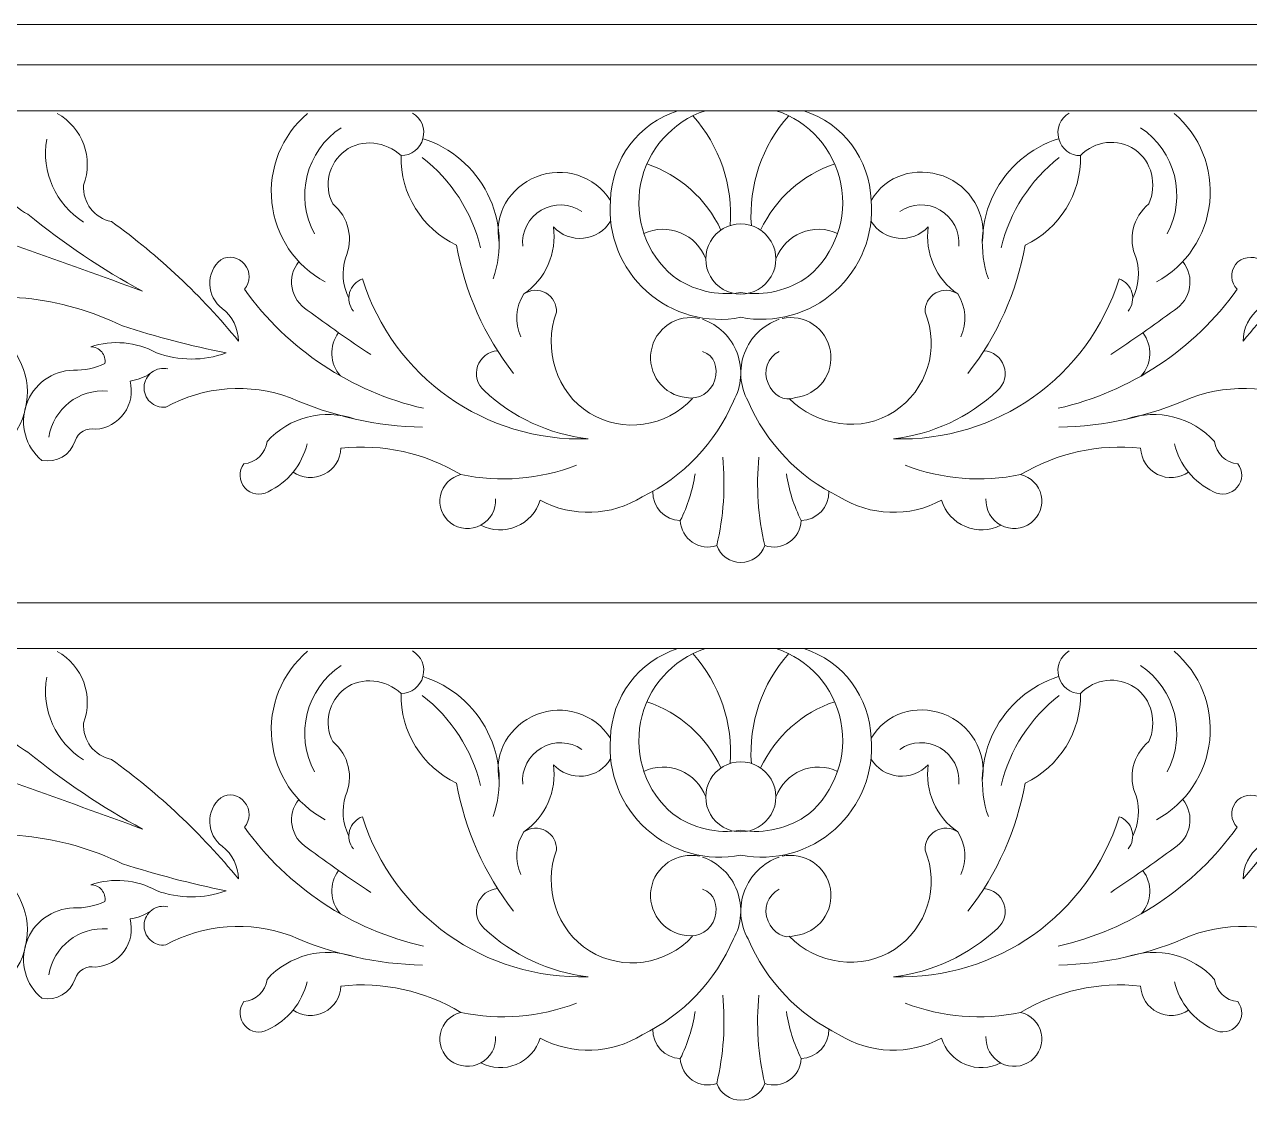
# Model space of a CAD drawing. Header units: millimetres. Extents: x 5148 to 5392, y 1931 to 2186.
# Drawn here: x 5214.7 to 5275.2, y 2132.2 to 2186.4 of the extents above; entities that cross this region are included whole.
import ezdxf

# ---------------------------------------------------------------- set-up
doc = ezdxf.new("R2010")
doc.units = ezdxf.units.MM
doc.header["$MEASUREMENT"] = 0
doc.layers.add('SITARA ALL', color=18, linetype='Continuous', true_color=0x000000)

msp = doc.modelspace()

# ---------------------------------------------------------------- linework, layer by layer
at = {"layer": 'SITARA ALL', "lineweight": 9}
for points, knots in [([(5148.053, 2186.351), (5148.053, 2186.351), (5392.053, 2186.351), (5392.053, 2186.351), (5392.053, 2186.351), (5392.053, 2064.351), (5392.053, 2064.351), (5392.053, 2064.351), (5148.053, 2064.351), (5148.053, 2064.351), (5148.053, 2064.351), (5148.053, 2186.351), (5148.053, 2186.351)], [0, 0, 0, 0, 0.25, 0.25, 0.25, 0.5, 0.5, 0.5, 0.75, 0.75, 0.75, 1, 1, 1, 1]), ([(5152.317, 2173.372), (5152.317, 2173.372), (5150.053, 2173.372), (5150.053, 2173.372), (5150.053, 2173.372), (5150.053, 2184.351), (5150.053, 2184.351), (5150.053, 2184.351), (5350.053, 2184.351), (5350.053, 2184.351), (5350.053, 2184.351), (5350.053, 2173.372), (5350.053, 2173.372), (5350.053, 2173.372), (5347.788, 2173.372), (5347.788, 2173.372)], [0, 0, 0, 0, 0.166667, 0.166667, 0.166667, 0.333333, 0.333333, 0.333333, 0.5, 0.5, 0.5, 0.666667, 0.666667, 0.666667, 1, 1, 1, 1]), ([(5347.788, 2175.808), (5347.788, 2175.808), (5347.788, 2182.09), (5347.788, 2182.09), (5347.788, 2182.09), (5152.317, 2182.09), (5152.317, 2182.09), (5152.317, 2182.09), (5152.317, 2175.808), (5152.317, 2175.808)], [0, 0, 0, 0, 0.25, 0.25, 0.25, 0.5, 0.5, 0.5, 1, 1, 1, 1]), ([(5213.995, 2181.962), (5213.31, 2181.24), (5213.005, 2180.237), (5213.17, 2179.256), (5213.336, 2178.275), (5213.948, 2177.432), (5214.831, 2176.975), (5216.596, 2175.528), (5218.495, 2174.254), (5220.502, 2173.169), (5216.568, 2174.612), (5212.618, 2176.013), (5208.653, 2177.371), (5207.58, 2178.055), (5206.455, 2178.655), (5205.288, 2179.165), (5204.86, 2179.244), (5204.524, 2179.579), (5204.444, 2180.007), (5204.31, 2180.852), (5203.837, 2181.605), (5203.133, 2182.09)], [0, 0, 0, 0, 0.125, 0.125, 0.125, 0.25, 0.25, 0.25, 0.375, 0.375, 0.375, 0.5, 0.5, 0.5, 0.625, 0.625, 0.625, 0.75, 0.75, 0.75, 1, 1, 1, 1]), ([(5234.381, 2167.383), (5230.812, 2168.194), (5227.661, 2170.287), (5225.529, 2173.263), (5225.839, 2173.616), (5225.844, 2174.143), (5225.541, 2174.502), (5225.237, 2174.86), (5224.759, 2174.968), (5224.36, 2174.72), (5224.002, 2174.417), (5223.803, 2173.967), (5223.818, 2173.498), (5223.834, 2173.03), (5224.06, 2172.596), (5224.437, 2172.317), (5224.933, 2171.927), (5225.227, 2171.334), (5225.238, 2170.703), (5223.412, 2172.939), (5221.302, 2174.926), (5218.962, 2176.616), (5218.115, 2176.778), (5217.523, 2177.551), (5217.585, 2178.411), (5218.084, 2179.752), (5217.534, 2181.255), (5216.286, 2181.953)], [0, 0, 0, 0, 0.1, 0.1, 0.1, 0.2, 0.2, 0.2, 0.3, 0.3, 0.3, 0.4, 0.4, 0.4, 0.5, 0.5, 0.5, 0.6, 0.6, 0.6, 0.7, 0.7, 0.7, 0.8, 0.8, 0.8, 1, 1, 1, 1]), ([(5228.646, 2181.956), (5227.368, 2180.87), (5226.71, 2179.223), (5226.887, 2177.556), (5227.065, 2175.888), (5228.042, 2174.423), (5229.519, 2173.63)], [0, 0, 0, 0, 0.333333, 0.333333, 0.333333, 1, 1, 1, 1]), ([(5230.692, 2172.825), (5230.384, 2173.44), (5230.322, 2174.149), (5230.518, 2174.807), (5230.94, 2175.74), (5230.685, 2176.84), (5229.894, 2177.49), (5229.429, 2178.396), (5229.687, 2179.506), (5230.505, 2180.114), (5231.323, 2180.721), (5232.532, 2180.575), (5233.266, 2179.869), (5233.777, 2179.872), (5234.223, 2180.22), (5234.351, 2180.715), (5234.479, 2181.211), (5234.274, 2181.72), (5233.828, 2181.971)], [0, 0, 0, 0, 0.142857, 0.142857, 0.142857, 0.285714, 0.285714, 0.285714, 0.428571, 0.428571, 0.428571, 0.571429, 0.571429, 0.571429, 0.714286, 0.714286, 0.714286, 1, 1, 1, 1]), ([(5246.942, 2182.09), (5245.004, 2181.468), (5243.67, 2179.694), (5243.613, 2177.659), (5243.471, 2175.964), (5244.132, 2174.299), (5245.4, 2173.164), (5246.668, 2172.029), (5248.383, 2171.552), (5250.053, 2171.88), (5251.723, 2171.556), (5253.449, 2172.034), (5254.714, 2173.172), (5255.979, 2174.31), (5256.638, 2175.964), (5256.492, 2177.659)], [0, 0, 0, 0, 0.166667, 0.166667, 0.166667, 0.333333, 0.333333, 0.333333, 0.5, 0.5, 0.5, 0.666667, 0.666667, 0.666667, 1, 1, 1, 1]), ([(5248.303, 2182.09), (5246.658, 2181.549), (5245.434, 2180.16), (5245.106, 2178.459), (5244.777, 2176.758), (5245.38, 2175.026), (5246.705, 2173.911), (5247.67, 2173.208), (5248.874, 2172.919), (5250.053, 2173.108), (5251.231, 2172.92), (5252.435, 2173.208), (5253.4, 2173.911), (5254.721, 2175.031), (5255.331, 2176.779), (5254.996, 2178.478), (5254.66, 2180.177), (5253.45, 2181.556), (5251.802, 2182.09)], [0, 0, 0, 0, 0.142857, 0.142857, 0.142857, 0.285714, 0.285714, 0.285714, 0.428571, 0.428571, 0.428571, 0.571429, 0.571429, 0.571429, 0.714286, 0.714286, 0.714286, 1, 1, 1, 1]), ([(5261.983, 2175.556), (5262.217, 2176.981), (5261.404, 2178.371), (5260.047, 2178.864), (5258.69, 2179.357), (5257.228, 2178.902), (5256.492, 2177.659), (5256.434, 2179.694), (5255.101, 2181.469), (5253.163, 2182.09)], [0, 0, 0, 0, 0.25, 0.25, 0.25, 0.5, 0.5, 0.5, 1, 1, 1, 1]), ([(5266.277, 2181.971), (5265.836, 2181.712), (5265.623, 2181.189), (5265.76, 2180.696), (5265.896, 2180.203), (5266.328, 2179.863), (5266.839, 2179.869), (5267.537, 2180.611), (5268.669, 2180.739), (5269.516, 2180.173), (5270.363, 2179.606), (5270.631, 2178.418), (5270.211, 2177.49), (5269.421, 2176.839), (5269.164, 2175.74), (5269.587, 2174.807), (5269.783, 2174.149), (5269.721, 2173.44), (5269.413, 2172.825)], [0, 0, 0, 0, 0.142857, 0.142857, 0.142857, 0.285714, 0.285714, 0.285714, 0.428571, 0.428571, 0.428571, 0.571429, 0.571429, 0.571429, 0.714286, 0.714286, 0.714286, 1, 1, 1, 1]), ([(5265.724, 2167.383), (5269.295, 2168.195), (5272.443, 2170.285), (5274.576, 2173.263), (5274.248, 2173.594), (5274.213, 2174.115), (5274.492, 2174.488), (5274.772, 2174.861), (5275.335, 2174.942), (5275.745, 2174.72), (5276.103, 2174.418), (5276.303, 2173.969), (5276.289, 2173.501), (5276.274, 2173.034), (5276.044, 2172.596), (5275.668, 2172.317), (5275.172, 2171.927), (5274.878, 2171.335), (5274.867, 2170.703), (5276.693, 2172.938), (5278.803, 2174.926), (5281.143, 2176.616), (5281.991, 2176.779), (5282.583, 2177.55), (5282.52, 2178.411), (5282.02, 2179.75), (5282.573, 2181.255), (5283.82, 2181.953)], [0, 0, 0, 0, 0.1, 0.1, 0.1, 0.2, 0.2, 0.2, 0.3, 0.3, 0.3, 0.4, 0.4, 0.4, 0.5, 0.5, 0.5, 0.6, 0.6, 0.6, 0.7, 0.7, 0.7, 0.8, 0.8, 0.8, 1, 1, 1, 1]), ([(5270.586, 2173.63), (5272.061, 2174.427), (5273.047, 2175.902), (5273.219, 2177.569), (5273.392, 2179.237), (5272.74, 2180.873), (5271.459, 2181.956)], [0, 0, 0, 0, 0.333333, 0.333333, 0.333333, 1, 1, 1, 1]), ([(5237.823, 2173.786), (5238.3, 2175.164), (5238.2, 2176.676), (5237.546, 2177.979), (5236.892, 2179.282), (5235.746, 2180.263), (5234.356, 2180.704)], [0, 0, 0, 0, 0.333333, 0.333333, 0.333333, 1, 1, 1, 1]), ([(5265.75, 2180.704), (5264.36, 2180.261), (5263.208, 2179.277), (5262.556, 2177.973), (5261.903, 2176.669), (5261.803, 2175.163), (5262.282, 2173.786)], [0, 0, 0, 0, 0.333333, 0.333333, 0.333333, 1, 1, 1, 1]), ([(5233.268, 2179.869), (5233.232, 2177.982), (5234.305, 2176.251), (5236.011, 2175.446), (5236.42, 2173.135), (5237.387, 2170.959), (5238.83, 2169.108)], [0, 0, 0, 0, 0.333333, 0.333333, 0.333333, 1, 1, 1, 1]), ([(5261.275, 2169.108), (5262.718, 2170.959), (5263.686, 2173.135), (5264.094, 2175.446), (5265.8, 2176.252), (5266.874, 2177.982), (5266.837, 2179.869)], [0, 0, 0, 0, 0.333333, 0.333333, 0.333333, 1, 1, 1, 1]), ([(5243.613, 2177.659), (5242.835, 2178.876), (5241.302, 2179.367), (5239.963, 2178.827), (5238.623, 2178.288), (5237.839, 2176.972), (5238.122, 2175.556)], [0, 0, 0, 0, 0.333333, 0.333333, 0.333333, 1, 1, 1, 1]), ([(5242.203, 2177.106), (5241.604, 2177.518), (5240.821, 2177.545), (5240.195, 2177.176), (5239.569, 2176.807), (5239.213, 2176.119), (5239.283, 2175.396)], [0, 0, 0, 0, 0.333333, 0.333333, 0.333333, 1, 1, 1, 1]), ([(5260.822, 2175.396), (5260.888, 2176.119), (5260.529, 2176.816), (5259.901, 2177.181), (5259.272, 2177.547), (5258.498, 2177.521), (5257.902, 2177.106)], [0, 0, 0, 0, 0.333333, 0.333333, 0.333333, 1, 1, 1, 1]), ([(5247.666, 2167.87), (5246.362, 2166.444), (5244.232, 2166.141), (5242.582, 2167.147), (5240.933, 2168.152), (5240.276, 2170.314), (5240.945, 2172.126), (5240.969, 2172.52), (5240.765, 2172.892), (5240.42, 2173.085), (5240.076, 2173.277), (5239.656, 2173.258), (5239.334, 2173.032), (5240.409, 2173.774), (5240.974, 2175.057), (5240.794, 2176.351), (5241.174, 2175.941), (5241.724, 2175.733), (5242.281, 2175.79), (5242.837, 2175.846), (5243.333, 2176.157), (5243.623, 2176.635)], [0, 0, 0, 0, 0.125, 0.125, 0.125, 0.25, 0.25, 0.25, 0.375, 0.375, 0.375, 0.5, 0.5, 0.5, 0.625, 0.625, 0.625, 0.75, 0.75, 0.75, 1, 1, 1, 1]), ([(5248.319, 2174.762), (5248.103, 2175.352), (5247.649, 2175.824), (5247.068, 2176.063), (5246.487, 2176.301), (5245.836, 2176.286), (5245.267, 2176.019)], [0, 0, 0, 0, 0.333333, 0.333333, 0.333333, 1, 1, 1, 1]), ([(5251.786, 2174.762), (5251.786, 2175.381), (5251.456, 2175.954), (5250.919, 2176.263), (5250.383, 2176.573), (5249.722, 2176.573), (5249.186, 2176.263), (5248.649, 2175.954), (5248.319, 2175.381), (5248.319, 2174.762), (5248.319, 2174.143), (5248.649, 2173.57), (5249.186, 2173.261), (5249.722, 2172.951), (5250.383, 2172.951), (5250.919, 2173.261), (5251.456, 2173.57), (5251.786, 2174.143), (5251.786, 2174.762)], [0, 0, 0, 0, 0.166667, 0.166667, 0.166667, 0.333333, 0.333333, 0.333333, 0.5, 0.5, 0.5, 0.666667, 0.666667, 0.666667, 0.833333, 0.833333, 0.833333, 1, 1, 1, 1]), ([(5254.838, 2176.019), (5254.269, 2176.286), (5253.615, 2176.301), (5253.034, 2176.061), (5252.453, 2175.822), (5252.001, 2175.352), (5251.786, 2174.762)], [0, 0, 0, 0, 0.333333, 0.333333, 0.333333, 1, 1, 1, 1]), ([(5256.482, 2176.635), (5256.773, 2176.158), (5257.272, 2175.844), (5257.828, 2175.789), (5258.385, 2175.734), (5258.932, 2175.94), (5259.311, 2176.351), (5259.131, 2175.057), (5259.695, 2173.773), (5260.771, 2173.032), (5260.447, 2173.257), (5260.023, 2173.276), (5259.68, 2173.082), (5259.337, 2172.888), (5259.134, 2172.52), (5259.16, 2172.126), (5259.891, 2170.338), (5259.255, 2168.283), (5257.641, 2167.221), (5256.027, 2166.16), (5253.792, 2166.49), (5252.439, 2167.87)], [0, 0, 0, 0, 0.125, 0.125, 0.125, 0.25, 0.25, 0.25, 0.375, 0.375, 0.375, 0.5, 0.5, 0.5, 0.625, 0.625, 0.625, 0.75, 0.75, 0.75, 1, 1, 1, 1]), ([(5228.215, 2174.637), (5227.924, 2174.273), (5227.804, 2173.801), (5227.885, 2173.343), (5227.965, 2172.884), (5228.237, 2172.483), (5228.634, 2172.24), (5229.659, 2171.48), (5230.704, 2170.747), (5231.768, 2170.042)], [0, 0, 0, 0, 0.25, 0.25, 0.25, 0.5, 0.5, 0.5, 1, 1, 1, 1]), ([(5268.338, 2170.042), (5269.401, 2170.747), (5270.446, 2171.48), (5271.471, 2172.24), (5271.868, 2172.484), (5272.141, 2172.886), (5272.221, 2173.345), (5272.301, 2173.804), (5272.181, 2174.273), (5271.89, 2174.637)], [0, 0, 0, 0, 0.25, 0.25, 0.25, 0.5, 0.5, 0.5, 1, 1, 1, 1]), ([(5196.086, 2169.705), (5199.22, 2167.674), (5203.314, 2167.953), (5206.141, 2170.394), (5205.808, 2168.987), (5206.14, 2167.505), (5207.041, 2166.374), (5207.942, 2165.243), (5209.303, 2164.588), (5210.75, 2164.598), (5212.282, 2164.395), (5213.773, 2165.199), (5214.444, 2166.592), (5215.115, 2167.985), (5214.845, 2169.623), (5213.731, 2170.695), (5212.696, 2171.784), (5211.273, 2172.419), (5209.771, 2172.463), (5213.031, 2173.286), (5216.478, 2172.929), (5219.5, 2171.458), (5221.182, 2170.919), (5222.892, 2170.471), (5224.623, 2170.118), (5223.51, 2169.712), (5222.289, 2169.717), (5221.18, 2170.131), (5220.186, 2170.675), (5219.011, 2170.778), (5217.936, 2170.417), (5218.145, 2170.418), (5218.343, 2170.328), (5218.479, 2170.169), (5218.614, 2170.011), (5218.674, 2169.8), (5218.641, 2169.595), (5218.156, 2169.364), (5217.623, 2169.252), (5217.086, 2169.269), (5216.03, 2169.245), (5215.101, 2168.567), (5214.758, 2167.568), (5214.414, 2166.57), (5214.711, 2165.478), (5215.529, 2164.81), (5216.241, 2164.661), (5216.95, 2165.078), (5217.164, 2165.774), (5217.307, 2166.193), (5217.743, 2166.439), (5218.177, 2166.345), (5218.742, 2166.385), (5219.259, 2166.675), (5219.588, 2167.136), (5219.918, 2167.597), (5220.025, 2168.178), (5219.88, 2168.725), (5220.241, 2168.783), (5220.586, 2168.916), (5220.894, 2169.114)], [0, 0, 0, 0, 0.047619, 0.047619, 0.047619, 0.095238, 0.095238, 0.095238, 0.142857, 0.142857, 0.142857, 0.190476, 0.190476, 0.190476, 0.238095, 0.238095, 0.238095, 0.285714, 0.285714, 0.285714, 0.333333, 0.333333, 0.333333, 0.380952, 0.380952, 0.380952, 0.428571, 0.428571, 0.428571, 0.47619, 0.47619, 0.47619, 0.52381, 0.52381, 0.52381, 0.571429, 0.571429, 0.571429, 0.619048, 0.619048, 0.619048, 0.666667, 0.666667, 0.666667, 0.714286, 0.714286, 0.714286, 0.761905, 0.761905, 0.761905, 0.809524, 0.809524, 0.809524, 0.857143, 0.857143, 0.857143, 0.904762, 0.904762, 0.904762, 1, 1, 1, 1]), ([(5230.914, 2172.189), (5230.71, 2172.445), (5230.641, 2172.784), (5230.729, 2173.099), (5230.817, 2173.415), (5231.053, 2173.67), (5231.361, 2173.782), (5232.877, 2168.936), (5237.436, 2165.699), (5242.511, 2165.875), (5240.586, 2166.098), (5238.783, 2166.935), (5237.371, 2168.262), (5237.031, 2168.561), (5236.904, 2169.035), (5237.049, 2169.464), (5237.194, 2169.893), (5237.59, 2170.194), (5238.041, 2170.226)], [0, 0, 0, 0, 0.142857, 0.142857, 0.142857, 0.285714, 0.285714, 0.285714, 0.428571, 0.428571, 0.428571, 0.571429, 0.571429, 0.571429, 0.714286, 0.714286, 0.714286, 1, 1, 1, 1]), ([(5262.064, 2170.226), (5262.516, 2170.197), (5262.906, 2169.9), (5263.054, 2169.472), (5263.202, 2169.044), (5263.072, 2168.564), (5262.734, 2168.262), (5261.322, 2166.935), (5259.519, 2166.098), (5257.594, 2165.875), (5262.67, 2165.703), (5267.232, 2168.935), (5268.744, 2173.782), (5269.052, 2173.67), (5269.287, 2173.417), (5269.376, 2173.102), (5269.465, 2172.786), (5269.395, 2172.446), (5269.191, 2172.189)], [0, 0, 0, 0, 0.142857, 0.142857, 0.142857, 0.285714, 0.285714, 0.285714, 0.428571, 0.428571, 0.428571, 0.571429, 0.571429, 0.571429, 0.714286, 0.714286, 0.714286, 1, 1, 1, 1]), ([(5237.207, 2161.61), (5237.753, 2161.328), (5238.396, 2161.302), (5238.962, 2161.54), (5239.529, 2161.777), (5239.96, 2162.25), (5240.142, 2162.837), (5241.734, 2161.988), (5243.655, 2162.052), (5245.186, 2163.005), (5247.209, 2163.991), (5248.808, 2165.672), (5249.691, 2167.741), (5250.1, 2168.469), (5250.164, 2169.341), (5249.868, 2170.121), (5249.572, 2170.901), (5248.95, 2171.509), (5248.162, 2171.782)], [0, 0, 0, 0, 0.142857, 0.142857, 0.142857, 0.285714, 0.285714, 0.285714, 0.428571, 0.428571, 0.428571, 0.571429, 0.571429, 0.571429, 0.714286, 0.714286, 0.714286, 1, 1, 1, 1]), ([(5248.01, 2171.823), (5247.478, 2171.94), (5246.922, 2171.834), (5246.471, 2171.529), (5246.02, 2171.225), (5245.713, 2170.751), (5245.623, 2170.214), (5245.533, 2169.678), (5245.667, 2169.127), (5245.993, 2168.692), (5246.32, 2168.257), (5246.808, 2167.975), (5247.349, 2167.912), (5247.977, 2167.789), (5248.594, 2168.17), (5248.766, 2168.786), (5248.938, 2169.403), (5248.764, 2169.978), (5248.162, 2170.197)], [0, 0, 0, 0, 0.142857, 0.142857, 0.142857, 0.285714, 0.285714, 0.285714, 0.428571, 0.428571, 0.428571, 0.571429, 0.571429, 0.571429, 0.714286, 0.714286, 0.714286, 1, 1, 1, 1]), ([(5251.943, 2171.782), (5251.155, 2171.507), (5250.53, 2170.897), (5250.235, 2170.116), (5249.94, 2169.335), (5250.004, 2168.469), (5250.414, 2167.741), (5251.298, 2165.672), (5252.896, 2163.991), (5254.919, 2163.005), (5256.45, 2162.052), (5258.372, 2161.987), (5259.963, 2162.837), (5260.146, 2162.25), (5260.579, 2161.775), (5261.146, 2161.538), (5261.714, 2161.302), (5262.353, 2161.327), (5262.898, 2161.61)], [0, 0, 0, 0, 0.142857, 0.142857, 0.142857, 0.285714, 0.285714, 0.285714, 0.428571, 0.428571, 0.428571, 0.571429, 0.571429, 0.571429, 0.714286, 0.714286, 0.714286, 1, 1, 1, 1]), ([(5251.943, 2170.197), (5251.378, 2169.896), (5251.141, 2169.21), (5251.397, 2168.624), (5251.654, 2168.037), (5252.152, 2167.702), (5252.756, 2167.912), (5253.297, 2167.976), (5253.787, 2168.258), (5254.114, 2168.694), (5254.44, 2169.13), (5254.573, 2169.678), (5254.482, 2170.214), (5254.391, 2170.751), (5254.084, 2171.227), (5253.632, 2171.531), (5253.181, 2171.834), (5252.627, 2171.94), (5252.096, 2171.823)], [0, 0, 0, 0, 0.142857, 0.142857, 0.142857, 0.285714, 0.285714, 0.285714, 0.428571, 0.428571, 0.428571, 0.571429, 0.571429, 0.571429, 0.714286, 0.714286, 0.714286, 1, 1, 1, 1]), ([(5221.754, 2169.329), (5221.478, 2169.395), (5221.186, 2169.335), (5220.958, 2169.166), (5220.73, 2168.996), (5220.589, 2168.737), (5220.572, 2168.453), (5220.555, 2168.169), (5220.664, 2167.893), (5220.871, 2167.698), (5221.077, 2167.503), (5221.357, 2167.408), (5221.64, 2167.441), (5223.53, 2168.48), (5225.78, 2168.649), (5227.805, 2167.904), (5229.863, 2166.988), (5232.083, 2166.493), (5234.336, 2166.451)], [0, 0, 0, 0, 0.142857, 0.142857, 0.142857, 0.285714, 0.285714, 0.285714, 0.428571, 0.428571, 0.428571, 0.571429, 0.571429, 0.571429, 0.714286, 0.714286, 0.714286, 1, 1, 1, 1]), ([(5265.769, 2166.451), (5268.022, 2166.494), (5270.242, 2166.987), (5272.3, 2167.904), (5274.325, 2168.649), (5276.575, 2168.48), (5278.466, 2167.441), (5278.748, 2167.409), (5279.03, 2167.503), (5279.236, 2167.699), (5279.442, 2167.895), (5279.551, 2168.17), (5279.533, 2168.453), (5279.516, 2168.737), (5279.374, 2168.998), (5279.145, 2169.167), (5278.917, 2169.335), (5278.627, 2169.395), (5278.351, 2169.329)], [0, 0, 0, 0, 0.142857, 0.142857, 0.142857, 0.285714, 0.285714, 0.285714, 0.428571, 0.428571, 0.428571, 0.571429, 0.571429, 0.571429, 0.714286, 0.714286, 0.714286, 1, 1, 1, 1]), ([(5230.998, 2166.85), (5229.455, 2167.387), (5227.742, 2166.951), (5226.646, 2165.74), (5226.572, 2165.149), (5226.093, 2164.691), (5225.5, 2164.641), (5225.231, 2164.285), (5225.252, 2163.788), (5225.55, 2163.455), (5225.848, 2163.123), (5226.314, 2163.033), (5226.698, 2163.261), (5227.666, 2163.717), (5228.375, 2164.585), (5228.627, 2165.625)], [0, 0, 0, 0, 0.166667, 0.166667, 0.166667, 0.333333, 0.333333, 0.333333, 0.5, 0.5, 0.5, 0.666667, 0.666667, 0.666667, 1, 1, 1, 1]), ([(5271.478, 2165.625), (5271.731, 2164.585), (5272.439, 2163.716), (5273.408, 2163.261), (5273.798, 2163.045), (5274.287, 2163.136), (5274.575, 2163.478), (5274.862, 2163.819), (5274.885, 2164.293), (5274.605, 2164.641), (5274.012, 2164.69), (5273.534, 2165.149), (5273.459, 2165.74), (5272.362, 2166.95), (5270.65, 2167.388), (5269.108, 2166.85)], [0, 0, 0, 0, 0.166667, 0.166667, 0.166667, 0.333333, 0.333333, 0.333333, 0.5, 0.5, 0.5, 0.666667, 0.666667, 0.666667, 1, 1, 1, 1]), ([(5236.227, 2164.107), (5234.446, 2165.174), (5232.366, 2165.633), (5230.301, 2165.413), (5230.279, 2164.863), (5229.961, 2164.369), (5229.469, 2164.121), (5228.978, 2163.873), (5228.386, 2163.915), (5227.931, 2164.224)], [0, 0, 0, 0, 0.25, 0.25, 0.25, 0.5, 0.5, 0.5, 1, 1, 1, 1]), ([(5272.174, 2164.224), (5271.721, 2163.913), (5271.134, 2163.872), (5270.641, 2164.118), (5270.149, 2164.364), (5269.828, 2164.864), (5269.804, 2165.413), (5267.739, 2165.633), (5265.659, 2165.175), (5263.878, 2164.107)], [0, 0, 0, 0, 0.25, 0.25, 0.25, 0.5, 0.5, 0.5, 1, 1, 1, 1]), ([(5251.24, 2160.597), (5251.059, 2160.1), (5250.587, 2159.768), (5250.058, 2159.766), (5249.53, 2159.763), (5249.051, 2160.101), (5248.865, 2160.597), (5249.202, 2162.028), (5249.301, 2163.504), (5249.158, 2164.968)], [0, 0, 0, 0, 0.25, 0.25, 0.25, 0.5, 0.5, 0.5, 1, 1, 1, 1]), ([(5250.947, 2164.968), (5250.804, 2163.504), (5250.903, 2162.028), (5251.24, 2160.597), (5251.647, 2160.458), (5252.096, 2160.52), (5252.45, 2160.764), (5252.805, 2161.008), (5253.023, 2161.401), (5253.04, 2161.831), (5253.815, 2161.857), (5254.423, 2162.504), (5254.399, 2163.279)], [0, 0, 0, 0, 0.2, 0.2, 0.2, 0.4, 0.4, 0.4, 0.6, 0.6, 0.6, 1, 1, 1, 1]), ([(5237.942, 2162.914), (5237.972, 2162.374), (5237.687, 2161.866), (5237.211, 2161.61), (5236.736, 2161.353), (5236.148, 2161.4), (5235.714, 2161.722), (5235.3, 2162.038), (5235.105, 2162.564), (5235.214, 2163.073), (5235.322, 2163.583), (5235.721, 2163.986), (5236.227, 2164.107), (5238.132, 2163.709), (5240.111, 2163.868), (5241.928, 2164.567)], [0, 0, 0, 0, 0.166667, 0.166667, 0.166667, 0.333333, 0.333333, 0.333333, 0.5, 0.5, 0.5, 0.666667, 0.666667, 0.666667, 1, 1, 1, 1]), ([(5258.177, 2164.567), (5259.994, 2163.868), (5261.973, 2163.709), (5263.878, 2164.107), (5264.385, 2163.989), (5264.779, 2163.589), (5264.89, 2163.081), (5265.001, 2162.572), (5264.803, 2162.04), (5264.391, 2161.722), (5263.959, 2161.397), (5263.378, 2161.352), (5262.901, 2161.606), (5262.424, 2161.859), (5262.136, 2162.374), (5262.163, 2162.914)], [0, 0, 0, 0, 0.166667, 0.166667, 0.166667, 0.333333, 0.333333, 0.333333, 0.5, 0.5, 0.5, 0.666667, 0.666667, 0.666667, 1, 1, 1, 1]), ([(5245.706, 2163.279), (5245.683, 2162.504), (5246.29, 2161.856), (5247.065, 2161.831), (5247.083, 2161.401), (5247.302, 2161.005), (5247.657, 2160.762), (5248.012, 2160.519), (5248.458, 2160.457), (5248.865, 2160.597)], [0, 0, 0, 0, 0.25, 0.25, 0.25, 0.5, 0.5, 0.5, 1, 1, 1, 1]), ([(5152.317, 2146.79), (5152.317, 2146.79), (5150.053, 2146.79), (5150.053, 2146.79), (5150.053, 2146.79), (5150.053, 2157.77), (5150.053, 2157.77), (5150.053, 2157.77), (5350.053, 2157.77), (5350.053, 2157.77), (5350.053, 2157.77), (5350.053, 2146.79), (5350.053, 2146.79), (5350.053, 2146.79), (5347.788, 2146.79), (5347.788, 2146.79)], [0, 0, 0, 0, 0.166667, 0.166667, 0.166667, 0.333333, 0.333333, 0.333333, 0.5, 0.5, 0.5, 0.666667, 0.666667, 0.666667, 1, 1, 1, 1]), ([(5347.788, 2149.226), (5347.788, 2149.226), (5347.788, 2155.509), (5347.788, 2155.509), (5347.788, 2155.509), (5152.317, 2155.509), (5152.317, 2155.509), (5152.317, 2155.509), (5152.317, 2149.226), (5152.317, 2149.226)], [0, 0, 0, 0, 0.25, 0.25, 0.25, 0.5, 0.5, 0.5, 1, 1, 1, 1]), ([(5213.995, 2155.38), (5213.31, 2154.658), (5213.005, 2153.656), (5213.17, 2152.675), (5213.336, 2151.694), (5213.948, 2150.851), (5214.831, 2150.394), (5216.596, 2148.947), (5218.495, 2147.672), (5220.502, 2146.587), (5216.568, 2148.03), (5212.618, 2149.431), (5208.653, 2150.789), (5207.58, 2151.474), (5206.455, 2152.074), (5205.288, 2152.583), (5204.86, 2152.662), (5204.524, 2152.997), (5204.444, 2153.426), (5204.31, 2154.27), (5203.837, 2155.023), (5203.133, 2155.509)], [0, 0, 0, 0, 0.125, 0.125, 0.125, 0.25, 0.25, 0.25, 0.375, 0.375, 0.375, 0.5, 0.5, 0.5, 0.625, 0.625, 0.625, 0.75, 0.75, 0.75, 1, 1, 1, 1]), ([(5234.381, 2140.801), (5230.812, 2141.612), (5227.661, 2143.706), (5225.529, 2146.681), (5225.839, 2147.034), (5225.844, 2147.561), (5225.541, 2147.92), (5225.237, 2148.279), (5224.759, 2148.386), (5224.36, 2148.139), (5224.002, 2147.836), (5223.803, 2147.386), (5223.818, 2146.917), (5223.834, 2146.448), (5224.06, 2146.014), (5224.437, 2145.736), (5224.933, 2145.346), (5225.227, 2144.753), (5225.238, 2144.122), (5223.412, 2146.357), (5221.302, 2148.345), (5218.962, 2150.034), (5218.115, 2150.197), (5217.523, 2150.969), (5217.585, 2151.83), (5218.084, 2153.17), (5217.534, 2154.674), (5216.286, 2155.372)], [0, 0, 0, 0, 0.1, 0.1, 0.1, 0.2, 0.2, 0.2, 0.3, 0.3, 0.3, 0.4, 0.4, 0.4, 0.5, 0.5, 0.5, 0.6, 0.6, 0.6, 0.7, 0.7, 0.7, 0.8, 0.8, 0.8, 1, 1, 1, 1]), ([(5228.646, 2155.374), (5227.368, 2154.288), (5226.71, 2152.641), (5226.887, 2150.974), (5227.065, 2149.307), (5228.042, 2147.842), (5229.519, 2147.048)], [0, 0, 0, 0, 0.333333, 0.333333, 0.333333, 1, 1, 1, 1]), ([(5230.692, 2146.244), (5230.384, 2146.858), (5230.322, 2147.567), (5230.518, 2148.226), (5230.94, 2149.159), (5230.685, 2150.258), (5229.894, 2150.909), (5229.429, 2151.815), (5229.687, 2152.925), (5230.505, 2153.532), (5231.323, 2154.14), (5232.532, 2153.994), (5233.266, 2153.287), (5233.777, 2153.291), (5234.223, 2153.638), (5234.351, 2154.134), (5234.479, 2154.629), (5234.274, 2155.139), (5233.828, 2155.389)], [0, 0, 0, 0, 0.142857, 0.142857, 0.142857, 0.285714, 0.285714, 0.285714, 0.428571, 0.428571, 0.428571, 0.571429, 0.571429, 0.571429, 0.714286, 0.714286, 0.714286, 1, 1, 1, 1]), ([(5246.942, 2155.509), (5245.004, 2154.886), (5243.67, 2153.112), (5243.613, 2151.078), (5243.471, 2149.382), (5244.132, 2147.718), (5245.4, 2146.583), (5246.668, 2145.447), (5248.383, 2144.971), (5250.053, 2145.299), (5251.723, 2144.974), (5253.449, 2145.453), (5254.714, 2146.591), (5255.979, 2147.729), (5256.638, 2149.382), (5256.492, 2151.078)], [0, 0, 0, 0, 0.166667, 0.166667, 0.166667, 0.333333, 0.333333, 0.333333, 0.5, 0.5, 0.5, 0.666667, 0.666667, 0.666667, 1, 1, 1, 1]), ([(5248.303, 2155.509), (5246.658, 2154.968), (5245.434, 2153.578), (5245.106, 2151.878), (5244.777, 2150.177), (5245.38, 2148.444), (5246.705, 2147.329), (5247.67, 2146.627), (5248.874, 2146.338), (5250.053, 2146.527), (5251.231, 2146.338), (5252.435, 2146.627), (5253.4, 2147.329), (5254.721, 2148.45), (5255.331, 2150.197), (5254.996, 2151.897), (5254.66, 2153.596), (5253.45, 2154.974), (5251.802, 2155.509)], [0, 0, 0, 0, 0.142857, 0.142857, 0.142857, 0.285714, 0.285714, 0.285714, 0.428571, 0.428571, 0.428571, 0.571429, 0.571429, 0.571429, 0.714286, 0.714286, 0.714286, 1, 1, 1, 1]), ([(5261.983, 2148.975), (5262.217, 2150.4), (5261.404, 2151.789), (5260.047, 2152.282), (5258.69, 2152.776), (5257.228, 2152.32), (5256.492, 2151.078), (5256.434, 2153.112), (5255.101, 2154.888), (5253.163, 2155.509)], [0, 0, 0, 0, 0.25, 0.25, 0.25, 0.5, 0.5, 0.5, 1, 1, 1, 1]), ([(5266.277, 2155.389), (5265.836, 2155.131), (5265.623, 2154.608), (5265.76, 2154.114), (5265.896, 2153.621), (5266.328, 2153.282), (5266.839, 2153.287), (5267.537, 2154.029), (5268.669, 2154.158), (5269.516, 2153.592), (5270.363, 2153.025), (5270.631, 2151.837), (5270.211, 2150.909), (5269.421, 2150.257), (5269.164, 2149.159), (5269.587, 2148.226), (5269.783, 2147.567), (5269.721, 2146.858), (5269.413, 2146.244)], [0, 0, 0, 0, 0.142857, 0.142857, 0.142857, 0.285714, 0.285714, 0.285714, 0.428571, 0.428571, 0.428571, 0.571429, 0.571429, 0.571429, 0.714286, 0.714286, 0.714286, 1, 1, 1, 1]), ([(5265.724, 2140.801), (5269.295, 2141.613), (5272.443, 2143.704), (5274.576, 2146.681), (5274.248, 2147.012), (5274.213, 2147.534), (5274.492, 2147.907), (5274.772, 2148.28), (5275.335, 2148.361), (5275.745, 2148.139), (5276.103, 2147.837), (5276.303, 2147.388), (5276.289, 2146.92), (5276.274, 2146.452), (5276.044, 2146.015), (5275.668, 2145.736), (5275.172, 2145.345), (5274.878, 2144.753), (5274.867, 2144.122), (5276.693, 2146.357), (5278.803, 2148.345), (5281.143, 2150.034), (5281.991, 2150.198), (5282.583, 2150.968), (5282.52, 2151.83), (5282.02, 2153.169), (5282.573, 2154.673), (5283.82, 2155.372)], [0, 0, 0, 0, 0.1, 0.1, 0.1, 0.2, 0.2, 0.2, 0.3, 0.3, 0.3, 0.4, 0.4, 0.4, 0.5, 0.5, 0.5, 0.6, 0.6, 0.6, 0.7, 0.7, 0.7, 0.8, 0.8, 0.8, 1, 1, 1, 1]), ([(5270.586, 2147.048), (5272.061, 2147.846), (5273.047, 2149.32), (5273.219, 2150.988), (5273.392, 2152.655), (5272.74, 2154.292), (5271.459, 2155.374)], [0, 0, 0, 0, 0.333333, 0.333333, 0.333333, 1, 1, 1, 1]), ([(5237.823, 2147.205), (5238.3, 2148.583), (5238.2, 2150.095), (5237.546, 2151.398), (5236.892, 2152.701), (5235.746, 2153.682), (5234.356, 2154.122)], [0, 0, 0, 0, 0.333333, 0.333333, 0.333333, 1, 1, 1, 1]), ([(5265.75, 2154.122), (5264.36, 2153.68), (5263.208, 2152.695), (5262.556, 2151.391), (5261.903, 2150.087), (5261.803, 2148.582), (5262.282, 2147.205)], [0, 0, 0, 0, 0.333333, 0.333333, 0.333333, 1, 1, 1, 1]), ([(5233.268, 2153.287), (5233.232, 2151.401), (5234.305, 2149.67), (5236.011, 2148.865), (5236.42, 2146.553), (5237.387, 2144.378), (5238.83, 2142.527)], [0, 0, 0, 0, 0.333333, 0.333333, 0.333333, 1, 1, 1, 1]), ([(5261.275, 2142.527), (5262.718, 2144.378), (5263.686, 2146.553), (5264.094, 2148.865), (5265.8, 2149.671), (5266.874, 2151.401), (5266.837, 2153.287)], [0, 0, 0, 0, 0.333333, 0.333333, 0.333333, 1, 1, 1, 1]), ([(5243.613, 2151.078), (5242.835, 2152.294), (5241.302, 2152.785), (5239.963, 2152.246), (5238.623, 2151.707), (5237.839, 2150.391), (5238.122, 2148.975)], [0, 0, 0, 0, 0.333333, 0.333333, 0.333333, 1, 1, 1, 1]), ([(5242.203, 2150.525), (5241.605, 2150.936), (5240.821, 2150.963), (5240.195, 2150.594), (5239.569, 2150.225), (5239.213, 2149.538), (5239.283, 2148.814)], [0, 0, 0, 0, 0.333333, 0.333333, 0.333333, 1, 1, 1, 1]), ([(5260.822, 2148.814), (5260.888, 2149.538), (5260.529, 2150.234), (5259.901, 2150.6), (5259.272, 2150.965), (5258.498, 2150.94), (5257.902, 2150.525)], [0, 0, 0, 0, 0.333333, 0.333333, 0.333333, 1, 1, 1, 1]), ([(5247.666, 2141.288), (5246.362, 2139.863), (5244.232, 2139.56), (5242.582, 2140.565), (5240.933, 2141.571), (5240.276, 2143.733), (5240.945, 2145.545), (5240.969, 2145.938), (5240.765, 2146.311), (5240.42, 2146.503), (5240.076, 2146.696), (5239.656, 2146.677), (5239.334, 2146.45), (5240.409, 2147.192), (5240.975, 2148.476), (5240.794, 2149.77), (5241.174, 2149.36), (5241.724, 2149.152), (5242.281, 2149.208), (5242.837, 2149.265), (5243.333, 2149.575), (5243.623, 2150.054)], [0, 0, 0, 0, 0.125, 0.125, 0.125, 0.25, 0.25, 0.25, 0.375, 0.375, 0.375, 0.5, 0.5, 0.5, 0.625, 0.625, 0.625, 0.75, 0.75, 0.75, 1, 1, 1, 1]), ([(5248.319, 2148.181), (5248.103, 2148.77), (5247.649, 2149.242), (5247.068, 2149.481), (5246.487, 2149.72), (5245.836, 2149.705), (5245.267, 2149.438)], [0, 0, 0, 0, 0.333333, 0.333333, 0.333333, 1, 1, 1, 1]), ([(5251.786, 2148.181), (5251.786, 2148.8), (5251.456, 2149.372), (5250.919, 2149.682), (5250.383, 2149.992), (5249.722, 2149.992), (5249.186, 2149.682), (5248.649, 2149.372), (5248.319, 2148.8), (5248.319, 2148.181), (5248.319, 2147.561), (5248.649, 2146.989), (5249.186, 2146.679), (5249.722, 2146.369), (5250.383, 2146.369), (5250.919, 2146.679), (5251.456, 2146.989), (5251.786, 2147.561), (5251.786, 2148.181)], [0, 0, 0, 0, 0.166667, 0.166667, 0.166667, 0.333333, 0.333333, 0.333333, 0.5, 0.5, 0.5, 0.666667, 0.666667, 0.666667, 0.833333, 0.833333, 0.833333, 1, 1, 1, 1]), ([(5254.838, 2149.438), (5254.269, 2149.704), (5253.615, 2149.72), (5253.034, 2149.48), (5252.453, 2149.24), (5252.001, 2148.771), (5251.786, 2148.181)], [0, 0, 0, 0, 0.333333, 0.333333, 0.333333, 1, 1, 1, 1]), ([(5256.482, 2150.054), (5256.773, 2149.576), (5257.272, 2149.263), (5257.828, 2149.208), (5258.385, 2149.153), (5258.932, 2149.359), (5259.311, 2149.77), (5259.131, 2148.476), (5259.695, 2147.192), (5260.771, 2146.45), (5260.447, 2146.675), (5260.023, 2146.695), (5259.68, 2146.501), (5259.337, 2146.306), (5259.134, 2145.938), (5259.16, 2145.545), (5259.891, 2143.757), (5259.255, 2141.701), (5257.641, 2140.64), (5256.027, 2139.578), (5253.792, 2139.909), (5252.439, 2141.288)], [0, 0, 0, 0, 0.125, 0.125, 0.125, 0.25, 0.25, 0.25, 0.375, 0.375, 0.375, 0.5, 0.5, 0.5, 0.625, 0.625, 0.625, 0.75, 0.75, 0.75, 1, 1, 1, 1]), ([(5228.215, 2148.055), (5227.924, 2147.691), (5227.804, 2147.22), (5227.885, 2146.761), (5227.965, 2146.302), (5228.237, 2145.902), (5228.634, 2145.659), (5229.659, 2144.898), (5230.704, 2144.166), (5231.768, 2143.461)], [0, 0, 0, 0, 0.25, 0.25, 0.25, 0.5, 0.5, 0.5, 1, 1, 1, 1]), ([(5268.338, 2143.461), (5269.401, 2144.166), (5270.446, 2144.898), (5271.471, 2145.659), (5271.868, 2145.902), (5272.141, 2146.305), (5272.221, 2146.764), (5272.301, 2147.223), (5272.181, 2147.692), (5271.89, 2148.055)], [0, 0, 0, 0, 0.25, 0.25, 0.25, 0.5, 0.5, 0.5, 1, 1, 1, 1]), ([(5230.914, 2145.608), (5230.71, 2145.864), (5230.641, 2146.202), (5230.729, 2146.518), (5230.817, 2146.833), (5231.053, 2147.088), (5231.361, 2147.201), (5232.877, 2142.354), (5237.436, 2139.117), (5242.511, 2139.293), (5240.586, 2139.516), (5238.783, 2140.354), (5237.371, 2141.68), (5237.031, 2141.98), (5236.904, 2142.454), (5237.049, 2142.883), (5237.194, 2143.312), (5237.59, 2143.612), (5238.041, 2143.645)], [0, 0, 0, 0, 0.142857, 0.142857, 0.142857, 0.285714, 0.285714, 0.285714, 0.428571, 0.428571, 0.428571, 0.571429, 0.571429, 0.571429, 0.714286, 0.714286, 0.714286, 1, 1, 1, 1]), ([(5262.064, 2143.645), (5262.516, 2143.616), (5262.906, 2143.318), (5263.054, 2142.89), (5263.202, 2142.462), (5263.072, 2141.982), (5262.734, 2141.68), (5261.322, 2140.354), (5259.519, 2139.516), (5257.594, 2139.293), (5262.67, 2139.121), (5267.232, 2142.353), (5268.744, 2147.201), (5269.052, 2147.089), (5269.287, 2146.836), (5269.376, 2146.52), (5269.465, 2146.205), (5269.395, 2145.864), (5269.191, 2145.608)], [0, 0, 0, 0, 0.142857, 0.142857, 0.142857, 0.285714, 0.285714, 0.285714, 0.428571, 0.428571, 0.428571, 0.571429, 0.571429, 0.571429, 0.714286, 0.714286, 0.714286, 1, 1, 1, 1]), ([(5196.086, 2143.123), (5199.22, 2141.093), (5203.314, 2141.372), (5206.141, 2143.813), (5205.808, 2142.405), (5206.14, 2140.923), (5207.041, 2139.792), (5207.942, 2138.661), (5209.303, 2138.007), (5210.75, 2138.017), (5212.282, 2137.813), (5213.773, 2138.617), (5214.444, 2140.011), (5215.115, 2141.404), (5214.845, 2143.041), (5213.731, 2144.113), (5212.696, 2145.202), (5211.273, 2145.838), (5209.771, 2145.882), (5213.031, 2146.705), (5216.478, 2146.348), (5219.5, 2144.877), (5221.182, 2144.337), (5222.892, 2143.89), (5224.623, 2143.536), (5223.51, 2143.131), (5222.289, 2143.136), (5221.18, 2143.55), (5220.186, 2144.093), (5219.011, 2144.197), (5217.936, 2143.836), (5218.145, 2143.837), (5218.343, 2143.746), (5218.479, 2143.588), (5218.614, 2143.43), (5218.674, 2143.219), (5218.641, 2143.013), (5218.156, 2142.782), (5217.623, 2142.671), (5217.086, 2142.688), (5216.03, 2142.664), (5215.101, 2141.985), (5214.758, 2140.987), (5214.414, 2139.989), (5214.711, 2138.897), (5215.529, 2138.229), (5216.241, 2138.079), (5216.95, 2138.496), (5217.164, 2139.192), (5217.307, 2139.612), (5217.743, 2139.857), (5218.177, 2139.763), (5218.742, 2139.804), (5219.259, 2140.094), (5219.588, 2140.555), (5219.918, 2141.016), (5220.025, 2141.596), (5219.88, 2142.144), (5220.241, 2142.202), (5220.586, 2142.334), (5220.894, 2142.532)], [0, 0, 0, 0, 0.047619, 0.047619, 0.047619, 0.095238, 0.095238, 0.095238, 0.142857, 0.142857, 0.142857, 0.190476, 0.190476, 0.190476, 0.238095, 0.238095, 0.238095, 0.285714, 0.285714, 0.285714, 0.333333, 0.333333, 0.333333, 0.380952, 0.380952, 0.380952, 0.428571, 0.428571, 0.428571, 0.47619, 0.47619, 0.47619, 0.52381, 0.52381, 0.52381, 0.571429, 0.571429, 0.571429, 0.619048, 0.619048, 0.619048, 0.666667, 0.666667, 0.666667, 0.714286, 0.714286, 0.714286, 0.761905, 0.761905, 0.761905, 0.809524, 0.809524, 0.809524, 0.857143, 0.857143, 0.857143, 0.904762, 0.904762, 0.904762, 1, 1, 1, 1]), ([(5237.207, 2135.029), (5237.753, 2134.746), (5238.396, 2134.721), (5238.962, 2134.958), (5239.529, 2135.196), (5239.96, 2135.668), (5240.142, 2136.255), (5241.734, 2135.407), (5243.655, 2135.47), (5245.186, 2136.424), (5247.209, 2137.41), (5248.808, 2139.09), (5249.691, 2141.16), (5250.1, 2141.888), (5250.164, 2142.759), (5249.868, 2143.539), (5249.572, 2144.32), (5248.95, 2144.927), (5248.162, 2145.201)], [0, 0, 0, 0, 0.142857, 0.142857, 0.142857, 0.285714, 0.285714, 0.285714, 0.428571, 0.428571, 0.428571, 0.571429, 0.571429, 0.571429, 0.714286, 0.714286, 0.714286, 1, 1, 1, 1]), ([(5248.01, 2145.241), (5247.478, 2145.358), (5246.922, 2145.252), (5246.471, 2144.948), (5246.02, 2144.643), (5245.713, 2144.17), (5245.623, 2143.633), (5245.533, 2143.096), (5245.667, 2142.546), (5245.993, 2142.111), (5246.32, 2141.675), (5246.808, 2141.393), (5247.349, 2141.33), (5247.977, 2141.207), (5248.594, 2141.588), (5248.766, 2142.205), (5248.938, 2142.822), (5248.764, 2143.396), (5248.162, 2143.616)], [0, 0, 0, 0, 0.142857, 0.142857, 0.142857, 0.285714, 0.285714, 0.285714, 0.428571, 0.428571, 0.428571, 0.571429, 0.571429, 0.571429, 0.714286, 0.714286, 0.714286, 1, 1, 1, 1]), ([(5251.943, 2145.201), (5251.155, 2144.926), (5250.53, 2144.316), (5250.235, 2143.535), (5249.94, 2142.754), (5250.004, 2141.887), (5250.414, 2141.16), (5251.298, 2139.09), (5252.896, 2137.409), (5254.919, 2136.424), (5256.45, 2135.471), (5258.372, 2135.406), (5259.963, 2136.255), (5260.146, 2135.669), (5260.579, 2135.193), (5261.146, 2134.957), (5261.714, 2134.72), (5262.353, 2134.745), (5262.898, 2135.029)], [0, 0, 0, 0, 0.142857, 0.142857, 0.142857, 0.285714, 0.285714, 0.285714, 0.428571, 0.428571, 0.428571, 0.571429, 0.571429, 0.571429, 0.714286, 0.714286, 0.714286, 1, 1, 1, 1]), ([(5251.943, 2143.616), (5251.378, 2143.314), (5251.141, 2142.629), (5251.397, 2142.042), (5251.654, 2141.456), (5252.152, 2141.12), (5252.756, 2141.33), (5253.297, 2141.394), (5253.787, 2141.677), (5254.114, 2142.113), (5254.44, 2142.549), (5254.573, 2143.096), (5254.482, 2143.633), (5254.391, 2144.17), (5254.084, 2144.645), (5253.632, 2144.949), (5253.181, 2145.253), (5252.627, 2145.359), (5252.096, 2145.241)], [0, 0, 0, 0, 0.142857, 0.142857, 0.142857, 0.285714, 0.285714, 0.285714, 0.428571, 0.428571, 0.428571, 0.571429, 0.571429, 0.571429, 0.714286, 0.714286, 0.714286, 1, 1, 1, 1]), ([(5221.754, 2142.747), (5221.478, 2142.813), (5221.186, 2142.753), (5220.958, 2142.584), (5220.73, 2142.415), (5220.589, 2142.155), (5220.572, 2141.872), (5220.555, 2141.588), (5220.664, 2141.312), (5220.871, 2141.116), (5221.077, 2140.921), (5221.357, 2140.827), (5221.64, 2140.86), (5223.53, 2141.899), (5225.78, 2142.067), (5227.805, 2141.323), (5229.863, 2140.406), (5232.083, 2139.912), (5234.336, 2139.869)], [0, 0, 0, 0, 0.142857, 0.142857, 0.142857, 0.285714, 0.285714, 0.285714, 0.428571, 0.428571, 0.428571, 0.571429, 0.571429, 0.571429, 0.714286, 0.714286, 0.714286, 1, 1, 1, 1]), ([(5265.769, 2139.869), (5268.022, 2139.912), (5270.242, 2140.406), (5272.3, 2141.323), (5274.325, 2142.068), (5276.575, 2141.898), (5278.466, 2140.86), (5278.748, 2140.827), (5279.03, 2140.922), (5279.236, 2141.118), (5279.442, 2141.313), (5279.551, 2141.588), (5279.533, 2141.872), (5279.516, 2142.155), (5279.374, 2142.416), (5279.145, 2142.585), (5278.917, 2142.754), (5278.627, 2142.814), (5278.351, 2142.747)], [0, 0, 0, 0, 0.142857, 0.142857, 0.142857, 0.285714, 0.285714, 0.285714, 0.428571, 0.428571, 0.428571, 0.571429, 0.571429, 0.571429, 0.714286, 0.714286, 0.714286, 1, 1, 1, 1]), ([(5230.998, 2140.268), (5229.455, 2140.805), (5227.742, 2140.369), (5226.646, 2139.159), (5226.572, 2138.568), (5226.093, 2138.109), (5225.5, 2138.06), (5225.231, 2137.703), (5225.252, 2137.206), (5225.55, 2136.874), (5225.848, 2136.541), (5226.314, 2136.452), (5226.698, 2136.68), (5227.666, 2137.135), (5228.375, 2138.004), (5228.627, 2139.043)], [0, 0, 0, 0, 0.166667, 0.166667, 0.166667, 0.333333, 0.333333, 0.333333, 0.5, 0.5, 0.5, 0.666667, 0.666667, 0.666667, 1, 1, 1, 1]), ([(5271.478, 2139.043), (5271.731, 2138.004), (5272.439, 2137.135), (5273.408, 2136.68), (5273.798, 2136.464), (5274.287, 2136.554), (5274.575, 2136.896), (5274.862, 2137.238), (5274.885, 2137.712), (5274.605, 2138.06), (5274.012, 2138.109), (5273.534, 2138.568), (5273.459, 2139.159), (5272.362, 2140.369), (5270.65, 2140.806), (5269.108, 2140.268)], [0, 0, 0, 0, 0.166667, 0.166667, 0.166667, 0.333333, 0.333333, 0.333333, 0.5, 0.5, 0.5, 0.666667, 0.666667, 0.666667, 1, 1, 1, 1]), ([(5236.227, 2137.525), (5234.446, 2138.593), (5232.366, 2139.052), (5230.301, 2138.832), (5230.279, 2138.282), (5229.961, 2137.787), (5229.469, 2137.539), (5228.978, 2137.292), (5228.386, 2137.333), (5227.931, 2137.643)], [0, 0, 0, 0, 0.25, 0.25, 0.25, 0.5, 0.5, 0.5, 1, 1, 1, 1]), ([(5272.174, 2137.643), (5271.721, 2137.331), (5271.134, 2137.291), (5270.641, 2137.537), (5270.149, 2137.782), (5269.828, 2138.282), (5269.804, 2138.832), (5267.739, 2139.051), (5265.659, 2138.593), (5263.878, 2137.525)], [0, 0, 0, 0, 0.25, 0.25, 0.25, 0.5, 0.5, 0.5, 1, 1, 1, 1]), ([(5251.24, 2134.015), (5251.059, 2133.518), (5250.587, 2133.187), (5250.058, 2133.184), (5249.53, 2133.182), (5249.051, 2133.52), (5248.865, 2134.015), (5249.202, 2135.446), (5249.301, 2136.923), (5249.158, 2138.386)], [0, 0, 0, 0, 0.25, 0.25, 0.25, 0.5, 0.5, 0.5, 1, 1, 1, 1]), ([(5250.947, 2138.386), (5250.804, 2136.923), (5250.903, 2135.446), (5251.24, 2134.015), (5251.647, 2133.877), (5252.096, 2133.939), (5252.45, 2134.183), (5252.805, 2134.426), (5253.023, 2134.82), (5253.04, 2135.249), (5253.815, 2135.275), (5254.423, 2135.922), (5254.399, 2136.698)], [0, 0, 0, 0, 0.2, 0.2, 0.2, 0.4, 0.4, 0.4, 0.6, 0.6, 0.6, 1, 1, 1, 1]), ([(5237.942, 2136.333), (5237.972, 2135.793), (5237.687, 2135.285), (5237.211, 2135.028), (5236.736, 2134.772), (5236.148, 2134.819), (5235.714, 2135.14), (5235.3, 2135.457), (5235.105, 2135.983), (5235.214, 2136.492), (5235.322, 2137.001), (5235.721, 2137.404), (5236.227, 2137.525), (5238.132, 2137.127), (5240.111, 2137.287), (5241.928, 2137.985)], [0, 0, 0, 0, 0.166667, 0.166667, 0.166667, 0.333333, 0.333333, 0.333333, 0.5, 0.5, 0.5, 0.666667, 0.666667, 0.666667, 1, 1, 1, 1]), ([(5258.177, 2137.985), (5259.994, 2137.287), (5261.973, 2137.127), (5263.878, 2137.525), (5264.385, 2137.407), (5264.779, 2137.008), (5264.89, 2136.499), (5265.001, 2135.991), (5264.803, 2135.459), (5264.391, 2135.14), (5263.959, 2134.816), (5263.378, 2134.771), (5262.901, 2135.024), (5262.424, 2135.278), (5262.136, 2135.793), (5262.163, 2136.333)], [0, 0, 0, 0, 0.166667, 0.166667, 0.166667, 0.333333, 0.333333, 0.333333, 0.5, 0.5, 0.5, 0.666667, 0.666667, 0.666667, 1, 1, 1, 1]), ([(5245.706, 2136.698), (5245.683, 2135.922), (5246.29, 2135.274), (5247.065, 2135.249), (5247.083, 2134.82), (5247.302, 2134.424), (5247.657, 2134.181), (5248.012, 2133.938), (5248.458, 2133.876), (5248.865, 2134.015)], [0, 0, 0, 0, 0.25, 0.25, 0.25, 0.5, 0.5, 0.5, 1, 1, 1, 1])]:
    msp.add_open_spline(points, degree=3, knots=knots, dxfattribs=at)
for points in [[(5249.531, 2176.415), (5249.674, 2178.399), (5249.009, 2180.355), (5247.684, 2181.839)], [(5252.421, 2181.839), (5251.097, 2180.355), (5250.431, 2178.399), (5250.574, 2176.415)], [(5230.306, 2181.251), (5228.581, 2180.1), (5228.009, 2177.831), (5228.987, 2176.002)], [(5271.118, 2176.002), (5272.094, 2177.832), (5271.526, 2180.101), (5269.8, 2181.251)], [(5215.764, 2180.677), (5215.486, 2179.069), (5216.205, 2177.453), (5217.587, 2176.586)], [(5237.193, 2175.321), (5236.765, 2177.089), (5235.753, 2178.66), (5234.319, 2179.779)], [(5249.072, 2176.192), (5248.349, 2177.737), (5247.028, 2178.919), (5245.412, 2179.465)], [(5254.693, 2179.465), (5253.077, 2178.919), (5251.755, 2177.737), (5251.033, 2176.192)], [(5265.787, 2179.779), (5264.352, 2178.66), (5263.34, 2177.089), (5262.913, 2175.321)], [(5239.334, 2173.032), (5238.924, 2172.4), (5238.867, 2171.603), (5239.183, 2170.919)], [(5260.922, 2170.919), (5261.238, 2171.603), (5261.182, 2172.4), (5260.771, 2173.032)], [(5230.186, 2171.121), (5229.703, 2170.478), (5229.738, 2169.584), (5230.272, 2168.983)], [(5269.833, 2168.983), (5270.367, 2169.585), (5270.403, 2170.478), (5269.919, 2171.121)], [(5218.772, 2168.237), (5217.359, 2168.348), (5216.097, 2167.362), (5215.866, 2165.964)], [(5247.065, 2161.831), (5247.43, 2162.559), (5247.677, 2163.341), (5247.797, 2164.146)], [(5252.308, 2164.146), (5252.428, 2163.341), (5252.675, 2162.559), (5253.04, 2161.831)], [(5249.531, 2149.834), (5249.674, 2151.818), (5249.009, 2153.774), (5247.684, 2155.258)], [(5252.421, 2155.258), (5251.097, 2153.773), (5250.431, 2151.818), (5250.574, 2149.834)], [(5230.306, 2154.67), (5228.581, 2153.518), (5228.009, 2151.249), (5228.987, 2149.42)], [(5271.118, 2149.42), (5272.094, 2151.25), (5271.526, 2153.52), (5269.8, 2154.67)], [(5215.764, 2154.095), (5215.486, 2152.487), (5216.205, 2150.872), (5217.587, 2150.004)], [(5237.193, 2148.739), (5236.765, 2150.508), (5235.753, 2152.079), (5234.319, 2153.197)], [(5249.072, 2149.61), (5248.349, 2151.155), (5247.028, 2152.338), (5245.412, 2152.883)], [(5254.693, 2152.883), (5253.077, 2152.337), (5251.755, 2151.156), (5251.033, 2149.61)], [(5265.787, 2153.197), (5264.352, 2152.078), (5263.34, 2150.508), (5262.913, 2148.739)], [(5239.334, 2146.45), (5238.924, 2145.818), (5238.867, 2145.021), (5239.183, 2144.338)], [(5260.922, 2144.338), (5261.238, 2145.021), (5261.182, 2145.819), (5260.771, 2146.45)], [(5230.186, 2144.539), (5229.703, 2143.896), (5229.738, 2143.003), (5230.272, 2142.401)], [(5269.833, 2142.401), (5270.367, 2143.003), (5270.403, 2143.897), (5269.919, 2144.539)], [(5218.772, 2141.656), (5217.359, 2141.766), (5216.097, 2140.78), (5215.866, 2139.382)], [(5247.065, 2135.249), (5247.43, 2135.978), (5247.677, 2136.759), (5247.797, 2137.565)], [(5252.308, 2137.565), (5252.428, 2136.759), (5252.675, 2135.978), (5253.04, 2135.249)]]:
    msp.add_open_spline(points, degree=3, dxfattribs=at)

doc.saveas('drawing.dxf')
